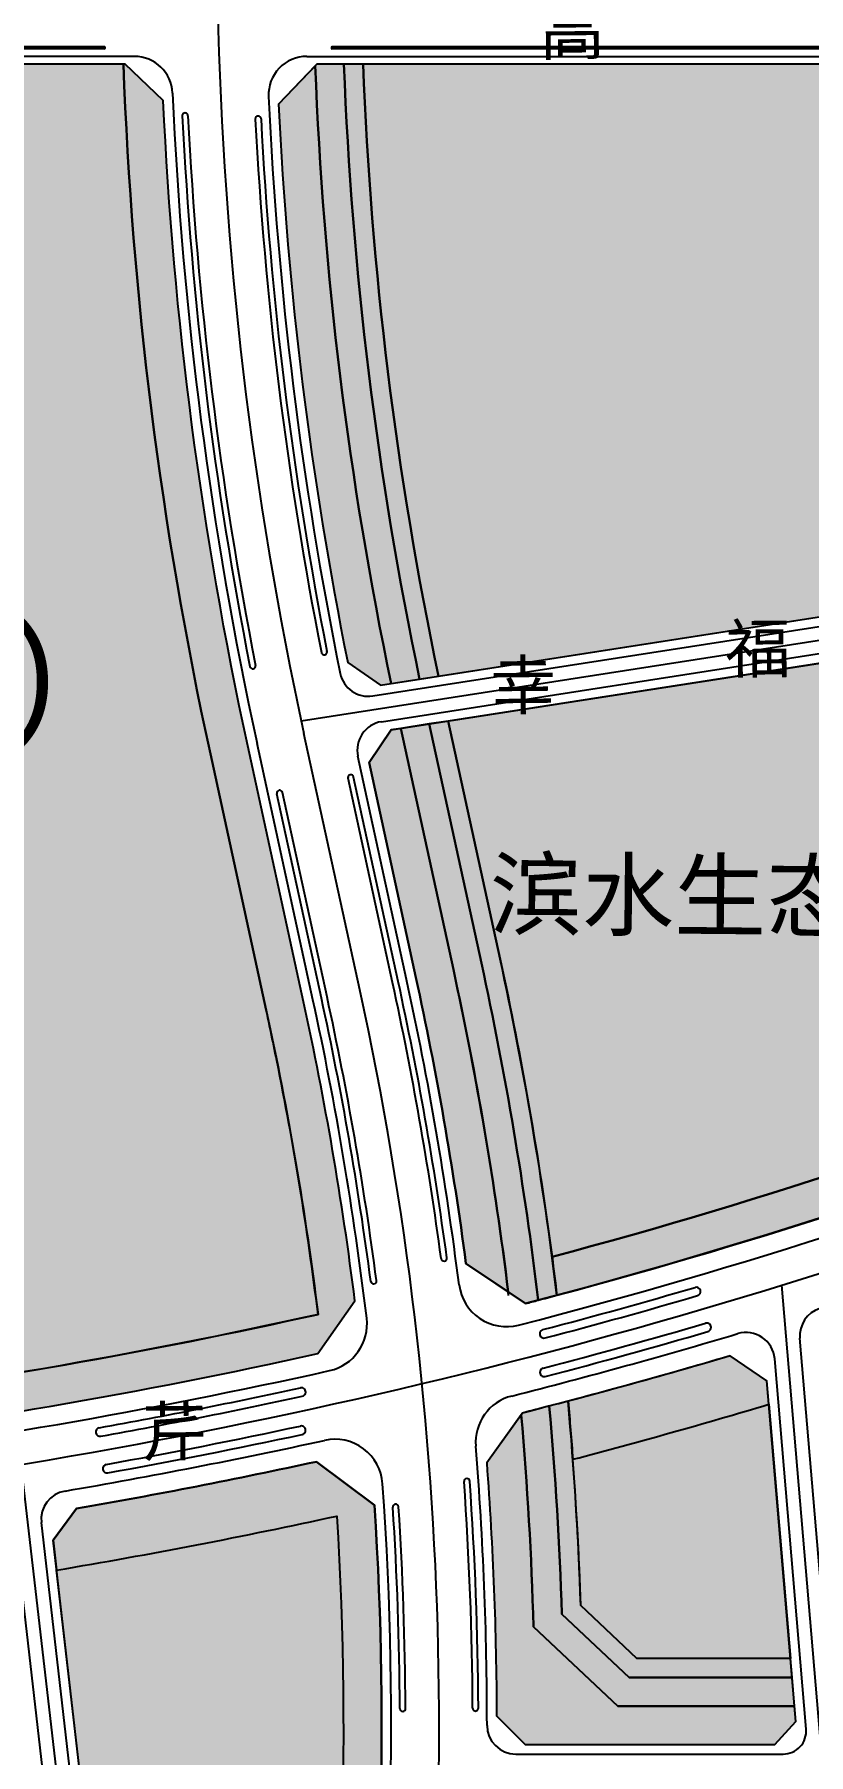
# Model space of a CAD drawing. Extents: x 2442 to 11417, y 1140 to 9206.
# Drawn here: x 4011 to 4415, y 3704 to 4603 of the extents above; entities that cross this region are included whole.
import ezdxf

# ---------------------------------------------------------------- set-up
doc = ezdxf.new("R2010")
doc.units = 0
doc.header["$LTSCALE"] = 1000
doc.header["$MEASUREMENT"] = 0
doc.linetypes.add('DASHDOT', pattern=[25.4, 12.7, -6.35, 0, -6.35])
for name, color, linetype in [('DIM2', 5, 'Continuous'), ('FGX', 212, 'Continuous'), ('RD-中线', 7, 'DASHDOT'), ('RD-侧石线', 5, 'Continuous'), ('RD-红线', 1, 'Continuous'), ('RD-绿线', 3, 'Continuous'), ('YD-A31', 231, 'Continuous'), ('YD-B1', 240, 'Continuous'), ('YD-B2', 12, 'Continuous'), ('YD-E1', 131, 'Continuous'), ('YD-G1', 100, 'Continuous'), ('YD-G2', 94, 'Continuous'), ('YD-R2', 50, 'Continuous'), ('路名', 7, 'Continuous')]:
    doc.layers.add(name, color=color, linetype=linetype)
doc.styles.add('黑体', font='simhei.ttf')

msp = doc.modelspace()

# ---------------------------------------------------------------- hatches: boundary and pattern name
at = {"layer": 'YD-A31'}
msp.add_hatch(color=256, dxfattribs=at).paths.add_polyline_path([(4057.457015664057, 4587.616861819818), (3659.186792811452, 4587.61686181746), (3639.194554564418, 4568.176874188723, -0.01819516481727443), (3625.074842388854, 4349.197797930443), (3582.833538010555, 3931.461159022109), (3625.105280268719, 3931.859216208905), (3625.73166983243, 3865.33968302727, 0.0456264001239798), (4159.027055935872, 3934.244108431812, 0.01910047331727653), (4137.496531633828, 4066.926865055046, 0.002203088535694276), (4134.362494410832, 4082.116585676935, 0.001618776703882689), (4131.974429779491, 4093.259725606758), (4102.81886801019, 4227.18718957635, -0.04460732958945104)])
at = {"layer": 'YD-B1'}
h = msp.add_hatch(color=256, dxfattribs=at)
edge = h.paths.add_edge_path()
edge.add_arc((3515.618418777429, 6815.785636090249), 3057.49999999838, 284.7114427095236, 286.7042830062973)
edge.add_line((4394.442121799924, 3887.309044243928), (4405.701443959479, 3754.486787866798))
edge.add_line((4405.701443959484, 3754.486787866332), (4325.453795452318, 3754.486787866592))
edge.add_line((4325.453795452318, 3754.486787866592), (4296.191988845383, 3782.122139556438))
edge.add_arc((2412.253109291891, 3718.882135669451), 1884.999999996016, 1.922581100627594, 4.248258148421268)
at = {"layer": 'YD-B2'}
h = msp.add_hatch(color=256, dxfattribs=at)
edge = h.paths.add_edge_path()
edge.add_arc((3515.61841876094, 6815.7856360859), 3057.499999998131, 279.5426475192816, 282.3355606535707)
edge.add_arc((2412.253109286412, 3718.88213567033), 1760.000000001362, -8.322149689432308, 3.5830440089428066, ccw=False)
edge.add_line((4153.720149454799, 3464.141977838313), (4153.60060563355, 3464.051855914966))
edge.add_line((4153.600605633492, 3464.051855914966), (4032.076948448293, 3481.686948558774))
edge.add_line((4032.076948448354, 3481.686948558774), (4019.370121051466, 3498.568697452102))
edge.add_arc((2412.25310929678, 3718.882135669498), 1622.147681479915, 352.1941982559426, 359.2657776525994)
edge.add_line((4034.267602995349, 3698.095535120769), (4022.495940614474, 3800.593863108892))
at = {"layer": 'YD-E1'}
for points in [[(4172.536215629698, 4587.616861820751), (4158.387149141301, 4587.616861820132), (4157.558519994291, 4586.747285515277, 0.0419816605958024), (4197.21982168182, 4263.970326793389), (4212.06104086405, 4266.282091871186, -0.04212089091602199)], [(4217.117777011525, 4242.780348563204), (4202.269940468101, 4240.467552722216), (4229.685868446184, 4114.531179569783, -0.02298922274329215), (4258.334836703785, 3945.999408683566), (4267.383456719446, 3939.919579106418, 0.0005729681835283052), (4273.972594841413, 3941.650080199913, 0.02381984542695923), (4244.342584245614, 4117.721897667235)], [(4279.763102845041, 3886.308011700184, -0.001188676897520007), (4265.82571481308, 3882.707856186641), (4265.111940707098, 3881.713799765347, -0.01490451912848998), (4271.521824627505, 3771.034260837735), (4315.51453847855, 3729.486787866847), (4407.820690098295, 3729.486787868287), (4406.549142414959, 3744.486787867486), (4321.478092662433, 3744.486787867063), (4286.330954600384, 3777.680347453949, 0.01451319444744573)]]:
    msp.add_hatch(color=256, dxfattribs=at).paths.add_polyline_path(points)
at = {"layer": 'YD-G1'}
for points in [[(4157.558519994353, 4586.747285514813), (4138.410315330815, 4566.652861936311, 0.03754362410670207), (4174.551289940016, 4274.9555332748), (4191.567125529298, 4263.089825980061), (4197.219821681825, 4263.970326792924, -0.0419816605958024)], [(4212.061040864102, 4266.282091871652), (4221.955360946744, 4267.823295687575, -0.04213905362736277), (4182.543552609688, 4587.616861820807), (4172.536215629698, 4587.616861820751, 0.0421208909159626)], [(4273.972594841471, 3941.650080199914, 0.0008493784105008415), (4283.733111594804, 3944.243181474291, 0.02363206181802507), (4254.113728112297, 4119.849043062747), (4227.016334707096, 4244.322212457972), (4217.117777011699, 4242.780348563206), (4244.342584245918, 4117.721897665841, -0.02381984542677008)], [(4202.269940468275, 4240.467552722218), (4197.294096901494, 4239.692482881269), (4185.663543173005, 4222.727109134168), (4210.14358071332, 4110.276888775041, -0.02062357338764502), (4236.277845508499, 3960.819651685017), (4258.334836703785, 3945.999408683566, 0.02298922274335652), (4229.685868446062, 4114.531179570248)], [(4405.701443959533, 3754.486787867264), (4325.453795451798, 3754.486787866121), (4296.191988845378, 3782.122139556904, 0.01418945987720622), (4289.57150209491, 3888.884053390464, -0.0008374109688746396), (4279.763102844978, 3886.308011700649, -0.01451319444750869), (4286.330954600384, 3777.680347453949), (4321.478092662614, 3744.486787866599), (4406.549142415017, 3744.486787867487)], [(4271.521824627505, 3771.034260837735, 0.01490451912848998), (4265.111940707098, 3881.713799765347), (4247.090795458933, 3856.616174335141, -0.01797797623866813), (4252.244710853538, 3724.441467229155), (4267.244642388046, 3709.486787866925), (4397.51608700981, 3709.486787868134), (4408.502484181457, 3721.443903294134), (4407.820690098237, 3729.486787868287), (4315.514538478845, 3729.486787866384)]]:
    msp.add_hatch(color=256, dxfattribs=at).paths.add_polyline_path(points)
at = {"layer": 'YD-G2'}
for points in [[(4122.361155743059, 4231.441480370626, -0.04214966606295733), (4078.25539654764, 4568.533606808019), (4058.276418129213, 4587.616861820342), (4057.457015664173, 4587.616861819819, 0.04460732958944938), (4102.81886801019, 4227.18718957635), (4131.974429781738, 4093.259725597, -0.02292402563229012), (4159.027055935814, 3934.244108431811, -0.04963469878293929), (3578.521658993226, 3863.955791336897), (3596.698275860084, 3844.391635493696, 0.04775161387434537), (4158.913656457469, 3913.729901413661), (4178.307400887757, 3941.260729788074, 0.02227697291080162), (4151.516717514733, 4097.514016390348)], [(4599.47068316438, 4047.930777366781), (4611.698498751766, 4070.90771613269), (4611.008329962457, 4074.002057386596, -0.02945579598360335), (4281.212219975627, 3964.273338808104, -0.002677494958868066), (4283.733111594804, 3944.243181474291, 0.02797200751077309)], [(4393.411435535327, 3899.467686952131), (4374.211072695143, 3912.584832731744, -0.007258458406195184), (4289.571502094857, 3888.884053389998, -0.004040849224458746), (4292.073954190699, 3858.51949123368, 0.008695625321384117), (4394.442121799924, 3887.309044243928)], [(4188.49636352326, 3834.467177016694), (4158.24256900101, 3857.274109741651, -0.01053629194076108), (4033.026529815008, 3832.826518598634), (4020.68802764202, 3816.335739730375), (4022.495940614474, 3800.593863108892, 0.01218698577281421), (4168.812778886571, 3828.873622335612, -0.05199298154606402), (4153.720149454572, 3464.141977837845), (4176.30911821574, 3481.171392612087, 0.04977270714361529)]]:
    msp.add_hatch(color=256, dxfattribs=at).paths.add_polyline_path(points)
at = {"layer": 'YD-R2'}
for points in [[(4500.804397514217, 4568.096516282139), (4476.450536015749, 4587.616861821895), (4182.54355260963, 4587.616861820806, 0.04213905362736203), (4221.955360946744, 4267.823295687575), (4541.345395303631, 4317.573570150369), (4552.901271003482, 4334.522487251959)], [(4564.667728172073, 4281.768096746345), (4546.581060223514, 4294.099697954493), (4227.016334707158, 4244.322212457507), (4254.113728112297, 4119.849043062747, -0.02095324104856154), (4281.212219975627, 3964.273338808104, 0.02945579598360336), (4611.008329962457, 4074.002057386596)]]:
    msp.add_hatch(color=256, dxfattribs=at).paths.add_polyline_path(points)

# ---------------------------------------------------------------- linework, layer by layer
at = {"layer": 'FGX'}
for points in [[(4122.361155743059, 4231.441480370626, -0.04214966606295733), (4078.25539654764, 4568.533606808019), (4058.276418129213, 4587.616861820342), (4057.457015664173, 4587.616861819819, 0.04460732958944938), (4102.81886801019, 4227.18718957635), (4131.974429781738, 4093.259725597, -0.02292402563229012), (4159.027055935814, 3934.244108431811, -0.04963469878293929), (3578.521658993226, 3863.955791336897), (3596.698275860084, 3844.391635493696, 0.04775161387434537), (4158.913656457469, 3913.729901413661), (4178.307400887757, 3941.260729788074, 0.02227697291080162), (4151.516717514733, 4097.514016390348), (4122.361155743059, 4231.441480370626, -0.04214966606295733)], [(4057.457015664057, 4587.616861819818), (3659.186792811452, 4587.61686181746), (3639.194554564418, 4568.176874188723, -0.01819516481727443), (3625.074842388854, 4349.197797930443), (3582.833538010555, 3931.461159022109), (3625.105280268719, 3931.859216208905), (3625.73166983243, 3865.33968302727, 0.0456264001239798), (4159.027055935872, 3934.244108431812, 0.01910047331727653), (4137.496531633828, 4066.926865055046, 0.002203088535694276), (4134.362494410832, 4082.116585676935, 0.001618776703882689), (4131.974429779491, 4093.259725606758), (4102.81886801019, 4227.18718957635, -0.04460732958945104), (4057.457015664057, 4587.616861819818)], [(4157.558519994353, 4586.747285514813), (4138.410315330815, 4566.652861936311, 0.03754362410670207), (4174.551289940016, 4274.9555332748), (4191.567125529298, 4263.089825980061), (4197.219821681825, 4263.970326792924, -0.0419816605958024), (4157.558519994353, 4586.747285514813)], [(4172.536215629698, 4587.616861820751), (4158.387149141301, 4587.616861820132), (4157.558519994291, 4586.747285515277, 0.0419816605958024), (4197.21982168182, 4263.970326793389), (4212.06104086405, 4266.282091871186, -0.04212089091602199), (4172.536215629698, 4587.616861820751)], [(4212.061040864102, 4266.282091871652), (4221.955360946744, 4267.823295687575, -0.04213905362736277), (4182.543552609688, 4587.616861820807), (4172.536215629698, 4587.616861820751, 0.0421208909159626), (4212.061040864102, 4266.282091871652)], [(4500.804397514217, 4568.096516282139), (4476.450536015749, 4587.616861821895), (4182.54355260963, 4587.616861820806, 0.04213905362736203), (4221.955360946744, 4267.823295687575), (4541.345395303631, 4317.573570150369), (4552.901271003482, 4334.522487251959), (4500.804397514217, 4568.096516282139)], [(4564.667728172073, 4281.768096746345), (4546.581060223514, 4294.099697954493), (4227.016334707158, 4244.322212457507), (4254.113728112297, 4119.849043062747, -0.02095324104856154), (4281.212219975627, 3964.273338808104, 0.02945579598360336), (4611.008329962457, 4074.002057386596), (4564.667728172073, 4281.768096746345)], [(4273.972594841471, 3941.650080199914, 0.0008493784105008415), (4283.733111594804, 3944.243181474291, 0.02363206181802507), (4254.113728112297, 4119.849043062747), (4227.016334707096, 4244.322212457972), (4217.117777011699, 4242.780348563206), (4244.342584245918, 4117.721897665841, -0.02381984542677008), (4273.972594841471, 3941.650080199914, 0.0008493784105008415)], [(4202.269940468275, 4240.467552722218), (4197.294096901494, 4239.692482881269), (4185.663543173005, 4222.727109134168), (4210.14358071332, 4110.276888775041, -0.02062357338764502), (4236.277845508499, 3960.819651685017), (4258.334836703785, 3945.999408683566, 0.02298922274335652), (4229.685868446062, 4114.531179570248), (4202.269940468275, 4240.467552722218)], [(4217.117777011525, 4242.780348563204), (4202.269940468101, 4240.467552722216), (4229.685868446184, 4114.531179569783, -0.02298922274329215), (4258.334836703785, 3945.999408683566), (4267.383456719446, 3939.919579106418, 0.0005729681835283052), (4273.972594841413, 3941.650080199913, 0.02381984542695923), (4244.342584245614, 4117.721897667235), (4217.117777011525, 4242.780348563204)], [(4599.47068316438, 4047.930777366781), (4611.698498751766, 4070.90771613269), (4611.008329962457, 4074.002057386596, -0.02945579598360335), (4281.212219975627, 3964.273338808104, -0.002677494958868066), (4283.733111594804, 3944.243181474291, 0.02797200751077309), (4599.47068316438, 4047.930777366781)], [(4393.411435535327, 3899.467686952131), (4374.211072695143, 3912.584832731744, -0.007258458406195184), (4289.571502094857, 3888.884053389998, -0.004040849224458746), (4292.073954190699, 3858.51949123368, 0.008695625321384117), (4394.442121799924, 3887.309044243928), (4393.411435535327, 3899.467686952131)], [(4279.763102845041, 3886.308011700184, -0.001188676897520007), (4265.82571481308, 3882.707856186641), (4265.111940707098, 3881.713799765347, -0.01490451912848998), (4271.521824627505, 3771.034260837735), (4315.51453847855, 3729.486787866847), (4407.820690098295, 3729.486787868287), (4406.549142414959, 3744.486787867486), (4321.478092662433, 3744.486787867063), (4286.330954600384, 3777.680347453949, 0.01451319444744573), (4279.763102845041, 3886.308011700184, -0.001188676897520007)], [(4405.701443959533, 3754.486787867264), (4325.453795451798, 3754.486787866121), (4296.191988845378, 3782.122139556904, 0.01418945987720622), (4289.57150209491, 3888.884053390464, -0.0008374109688746396), (4279.763102844978, 3886.308011700649, -0.01451319444750869), (4286.330954600384, 3777.680347453949), (4321.478092662614, 3744.486787866599), (4406.549142415017, 3744.486787867487), (4405.701443959533, 3754.486787867264)], [(4271.521824627505, 3771.034260837735, 0.01490451912848998), (4265.111940707098, 3881.713799765347), (4247.090795458933, 3856.616174335141, -0.01797797623866813), (4252.244710853538, 3724.441467229155), (4267.244642388046, 3709.486787866925), (4397.51608700981, 3709.486787868134), (4408.502484181457, 3721.443903294134), (4407.820690098237, 3729.486787868287), (4315.514538478845, 3729.486787866384), (4271.521824627505, 3771.034260837735, 0.01490451912848998)], [(4188.49636352326, 3834.467177016694), (4158.24256900101, 3857.274109741651, -0.01053629194076108), (4033.026529815008, 3832.826518598634), (4020.68802764202, 3816.335739730375), (4022.495940614474, 3800.593863108892, 0.01218698577281421), (4168.812778886571, 3828.873622335612, -0.05199298154606402), (4153.720149454572, 3464.141977837845), (4176.30911821574, 3481.171392612087, 0.04977270714361529), (4188.49636352326, 3834.467177016694)]]:
    msp.add_lwpolyline(points, format="xyb", close=True, dxfattribs=at)
for points in [[(4292.073954190757, 3858.519491233681, 0.008695625321384707), (4394.442121799988, 3887.309044243463), (4394.442121799924, 3887.309044243928), (4405.701443959479, 3754.486787866798), (4405.701443959484, 3754.486787866332), (4325.453795452318, 3754.486787866592), (4325.453795452318, 3754.486787866592), (4296.191988845381, 3782.122139556438), (4296.191988845381, 3782.122139556438, 0.01014802879041093), (4292.073954190699, 3858.51949123368)], [(4022.495940614474, 3800.593863108892, 0.01218698577281895), (4168.812778886635, 3828.873622335147), (4168.81277888663, 3828.873622335612, -0.05199298154599355), (4153.720149454795, 3464.141977838779), (4153.720149454799, 3464.141977838313), (4153.60060563355, 3464.051855914966), (4153.600605633492, 3464.051855914966), (4032.076948448295, 3481.686948558774), (4032.076948448354, 3481.686948558774), (4019.370121051465, 3498.568697452102), (4019.370121051523, 3498.568697452103, 0.03086538187447546), (4034.267602995349, 3698.095535120769), (4034.267602995349, 3698.095535120769), (4022.495940614474, 3800.593863108892)]]:
    msp.add_lwpolyline(points, format="xyb", dxfattribs=at)
at = {"layer": 'RD-中线'}
for points in [[(4144.812187208363, 3111.533819686681), (4196.496639344776, 3414.620693076043, 0.09610788171275121), (4180.830149113908, 4103.895452582926), (4151.67458734235, 4237.822916563206, -0.09651423076798844), (4134.991376803147, 4998.803108492839), (4161.256731532836, 5151.344939767523, 0.09115950292658971), (4155.901769830074, 5625.053671814245), (4116.172871819057, 5828.210750753255, -0.0481258101556819), (4023.410994879985, 6782.08241510898), (4022.883254925739, 7471.482197197382)], [(2923.503091170869, 3823.981190618435), (3472.53151490199, 3816.095065594054, 0.1250792843791199), (4909.914089057045, 4159.483773761713), (5882.892624490885, 4669.457301993647, -0.03780887767031432), (6298.908532245356, 4848.881694417151), (6889.242938805907, 5052.146000004884)], [(2923.503091170869, 3823.981190618435), (3472.53151490199, 3816.095065594054, 0.1250792843791196), (4909.914089057045, 4159.483773761713), (5882.89262453531, 4669.457302016891, -0.03780887767031432), (6298.908532245356, 4848.881694417151), (6889.242938805907, 5052.146000004884)], [(4003.008462378079, 3469.737673925, 0.03553242138024374), (4022.258635767836, 3697.486787864419), (4004.074752895147, 3855.817661659632)]]:
    msp.add_lwpolyline(points, format="xyb", dxfattribs=at)
for points in [[(4150.231629890768, 4244.506432882812), (4574.627235560532, 4310.613059863509)], [(4422.576363537297, 3697.4867878673), (4401.215093574854, 3949.478163125837)]]:
    msp.add_lwpolyline(points, dxfattribs=at)
at = {"layer": 'RD-侧石线'}
for p, q in [((4063.101556667931, 4591.616861820334), (3655.294694418793, 4591.616861818559)), ((4153.192866208181, 4591.61686182066), (4483.626059344004, 4591.616861822018)), ((4156.402289447915, 4098.577589089498), (4127.246727676242, 4232.505053069777)), ((4205.258008780074, 4109.213316076355), (4179.845624932434, 4225.946313679262))]:
    msp.add_line(p, q, dxfattribs=at)
at = {"layer": 'RD-侧石线', "linetype": 'ByBlock'}
for p, q in [((4187.612638265215, 4257.413554776858), (4545.401917043553, 4313.14514594805)), ((4192.193682784749, 4243.958303599459), (4550.38332016928, 4299.752257238625)), ((4428.076765148995, 3715.473185039506), (4410.590623943093, 3921.751031733612)), ((4413.854707794178, 3717.500390695732), (4397.443543457128, 3911.0971140248)), ((4015.253253936868, 3697.132999636772), (4000.946212128869, 3821.707406915721)), ((4029.263906200846, 3697.841546057811), (4014.610235305157, 3825.434125347541)), ((4262.253010475084, 3704.486787866783), (4401.897592368454, 3704.486787867478))]:
    msp.add_line(p, q, dxfattribs=at)
at = {"layer": 'RD-侧石线'}
for centre, radius, start, end in [((4063.101641505113, 4571.616861820638), 20, 2.52092630406539, 90.00031620151071), ((4153.192866208296, 4571.616861820557), 20.00000000001125, 90.0000000005211, 182.6376564998787), ((6096.132216764767, 4661.124850626614), 2015.000000000292, 182.5209263040654, 192.2814788264297), ((6096.132216767503, 4661.12485062664), 1965.000000002981, 182.6376564998787, 191.5036746601037), ((4185.303980317671, 4272.234826601927), 15, 191.5036746601037, 278.8536160271266), ((4194.50234073217, 4229.13703177532), 15, 98.85361602712655, 192.2814788264297), ((2412.253109286868, 3718.882135671266), 1835.000000000942, 7.22607727710336, 12.28147882642965), ((2412.253109288318, 3718.882135671745), 1784.999999999368, 6.865036543225434, 12.28147882642965), ((4257.480161743923, 3952.841800750077), 25, 187.2260772771033, 284.5272734973453), ((4159.634732801102, 3929.256710674725), 25, 282.5773246142954, 6.865036543225434), ((4266.317961129258, 3867.352756220326), 25, 104.2845514353097, 184.5783869266818), ((3515.618418900554, 6815.785635426432), 3017.499999323735, 279.756546700061, 282.3778078374277), ((4167.799653342714, 3844.007399534027), 24.99999999997255, 4.076819631532208, 102.3778078374277), ((2412.253109286985, 3718.882135671267), 1835.000000000859, 0.01872648686380552, 4.578386926681789), ((4029.512278903847, 3827.145585714079), 15, 99.75654670006101, 186.5515647824699), ((2412.253109285999, 3718.882135670792), 1785.000000001771, 352.1939823792117, 4.076819631532208), ((4262.253010475029, 3719.486787866861), 15, 180.0187264868638, 270.0000000005211)]:
    msp.add_arc(centre, radius, start, end, dxfattribs=at)
at = {"layer": 'RD-侧石线', "linetype": 'ByBlock'}
for centre, radius, start, end in [((3515.618418763759, 6815.785636089186), 2982.50000000048, 284.5272734973453, 291.4329084017579), ((4425.53701822537, 3923.018035268154), 15, 107.460942451788, 184.8453703680207), ((3515.618418761966, 6815.785636088238), 3017.49999999976, 284.2845514353098, 286.6104250302013), ((4382.497149174917, 3909.830110489328), 15, 4.845370368020729, 106.6104250302013), ((3515.618418763066, 6815.785636088714), 2982.499999999974, 271.4601399189964, 282.5773246142954), ((4401.897592368372, 3716.486787867633), 12, 270.0000000005211, 4.845370368020729)]:
    msp.add_arc(centre, radius, start, end, dxfattribs=at)
at = {"layer": 'RD-红线'}
for points in [[(4158.913656457469, 3913.729901413661), (4178.307400887757, 3941.260729788074, 0.0222769729108689), (4151.516717514553, 4097.514016390812), (4122.361155743059, 4231.441480370626, -0.04214966606295733), (4078.25539654764, 4568.533606808019), (4058.276418129451, 4587.616861819878), (3659.186792811792, 4587.616861818394), (3639.194554564418, 4568.176874188723, -0.0181951648173911), (3625.074842388694, 4349.197797929044), (3576.254216686732, 3866.396322210921), (3596.698275860084, 3844.391635493696, 0.04775161387434537)], [(4158.387149142054, 4587.616861820605), (4138.410315330815, 4566.652861936311, 0.03754362410670291), (4174.551289940075, 4274.955533274801), (4191.567125528827, 4263.089825980521), (4541.34539530352, 4317.573570149902), (4552.901271003415, 4334.52248725289), (4500.804397514396, 4568.096516281676), (4476.450536015454, 4587.616861822358)], [(4599.47068316438, 4047.930777366781, -0.0293955243246659), (4267.383456719446, 3939.919579106418), (4236.277845508499, 3960.819651685017, 0.02062357338764502), (4210.14358071332, 4110.276888775041), (4185.663543172888, 4222.727109134166), (4197.294096901032, 4239.692482880799), (4546.581060223805, 4294.099697954495), (4564.667728171902, 4281.768096745878), (4611.698498751708, 4070.907716132689)], [(4374.211072695143, 3912.584832731744, -0.009284684832636936), (4265.825714813021, 3882.707856186641), (4247.090795458933, 3856.616174335141, -0.01797797623866813), (4252.244710853538, 3724.441467229155), (4267.244642388285, 3709.486787866462), (4397.516087009524, 3709.486787867666), (4408.502484181521, 3721.443903293669), (4393.41143553539, 3899.467686951666)]]:
    msp.add_lwpolyline(points, format="xyb", close=True, dxfattribs=at)
msp.add_lwpolyline([(4153.615953979477, 3464.049628616058), (4032.076948448062, 3481.686948558771), (4019.370121051459, 3498.568697452568, 0.03086538187447457), (4034.267602995349, 3698.095535120769), (4020.688027642023, 3816.33573972991), (4033.026529815008, 3832.826518598634, 0.01053629194076109), (4158.24256900101, 3857.274109741651), (4188.49636352326, 3834.467177016694, -0.04977270714361529), (4176.30911821574, 3481.171392612087), (4153.720149454572, 3464.141977837845)], format="xyb", dxfattribs=at)
at = {"layer": 'RD-绿线'}
for p, q in [((4047.433932756578, 4596.616861819318), (3665.724005794535, 4596.616861816285)), ((4047.433932756596, 4595.616861819033), (3665.724005794553, 4595.616861816)), ((4469.425112814888, 4596.616861822109), (4166.4927417545, 4596.616861820096)), ((4469.425112814904, 4595.616861821824), (4166.492741754517, 4595.616861819812)), ((4163.730647353175, 4100.172948136589), (4140.481630351915, 4206.968416917333)), ((4197.929650885697, 4107.617957027485), (4174.680633884498, 4214.413425807765)), ((4200.860994045679, 4108.256100646518), (4177.611977044475, 4215.051569427264)), ((4160.799304193195, 4099.534804517555), (4137.550287192054, 4206.330273297835))]:
    msp.add_line(p, q, dxfattribs=at)
for centre, radius, start, end in [((4047.433932756587, 4596.116861819176), 0.500000000142251, 270.0000000007295, 90.00000000072953), ((4166.492741754508, 4596.116861819954), 0.500000000142251, 90.00000000072953, 270.0000000007295), ((4089.650123256168, 4560.573329435432), 1.500000000080804, 2.868882946803732, 182.8688829468038), ((6096.132216769372, 4661.124850631108), 2010.500000000982, 182.8688829468038, 191.1357462262648), ((6096.132216768965, 4661.124850631104), 2007.500000000537, 182.8688829468038, 191.1357462262648), ((4127.780928606981, 4558.976887396285), 1.500000000080804, 2.970710417903738, 182.9707104179037), ((6096.132216768681, 4661.12485063017), 1972.500000000075, 182.9707104445665, 191.1357462262648), ((6096.13221676815, 4661.124850631096), 1969.499999999685, 182.9707104445665, 191.1357462262648), ((4162.241494017588, 4280.457446644254), 1.500000000080804, 191.1357462256311, 11.13574622626476), ((4124.956944314521, 4273.118349053622), 1.500000000080804, 191.1357462262648, 11.13574622626476), ((4176.146305464485, 4214.732497617747), 1.500000000080804, 12.28147882663333, 192.2814788266333), ((4139.015958771983, 4206.649345107818), 1.500000000080804, 12.28147882663333, 192.2814788266333), ((2412.253109294235, 3718.88213566542), 1830.500000000061, 7.689260543339195, 12.28147882663333), ((2412.253109294303, 3718.882135664489), 1789.500000000099, 7.469667583425156, 12.28147882663333), ((2412.253109293895, 3718.882135664485), 1792.500000000513, 7.469667583425156, 12.28147882663333), ((2412.253109294947, 3718.88213566403), 1827.499999999623, 7.689260543339195, 12.28147882663333), ((4224.80728360451, 3963.603130250941), 1.499999999903585, 187.6892605433392, 7.689260543339195), ((4188.054366460945, 3951.714468139553), 1.499999999998663, 187.4696675834251, 7.469667556575702), ((3515.618418755172, 6815.785636084971), 2988.000000000378, 284.7511471365688, 286.3317679750527), ((4356.473235617495, 3946.193637304577), 2.249999999918248, 286.3317679750527, 106.3317679518178), ((3515.618418769285, 6815.785636088365), 2992.500000000185, 284.7511471365688, 286.3317679750527), ((3515.618418757087, 6815.785636085455), 3007.500000000215, 284.6555302095359, 286.3317679750527), ((4361.95661290321, 3927.480471523798), 2.249999999918248, 286.3317679549673, 106.3317679750527), ((4276.999789989957, 3924.091760509939), 2.249999999918248, 104.7511471332322, 284.7511471365688), ((3515.618418770624, 6815.785636088379), 3011.999999999819, 284.6555302095359, 286.3317679750527), ((4277.106625110055, 3903.959615512122), 2.249999999918248, 104.6555302095359, 284.6555302095359), ((3515.618418758826, 6815.785636086403), 2988.000000000586, 280.2009982363467, 282.255188545518), ((4150.347323990611, 3893.677785045388), 2.249999999918248, 282.1732622060155, 102.255188545518), ((3515.618418760288, 6815.785636085486), 2992.49999999982, 280.2019901154243, 282.255126952141), ((4045.222830622231, 3872.808533088564), 2.250148867337441, 100.8605678170757, 280.8605678170757), ((3515.61841876807, 6815.785636087423), 3007.499999999983, 280.2052748747398, 282.1732655635113), ((4150.280510587541, 3873.711692131225), 2.249999999918248, 282.1732655635113, 102.1732655635114), ((3515.61841876273, 6815.785636085974), 3011.99999999951, 280.2062539472511, 282.1732655635113), ((4048.897251506554, 3853.656545654036), 2.250146944057811, 100.8605674597652, 280.8605674597652), ((4236.762101690359, 3846.975604141207), 1.499999999989091, 4.015980352427294, 184.0159803524273), ((2412.253109294588, 3718.882135664958), 1827.499999999867, 0.3005899009051085, 4.015980352427294), ((2412.253109294177, 3718.882135665419), 1830.500000000146, 0.3005899009051085, 4.015980352427294), ((4199.572972738835, 3833.637116980921), 1.499999999991766, 3.673636627302244, 183.6736366273022), ((2412.253109294239, 3718.882135664955), 1789.50000000014, 0.3005899009051085, 3.673636627302244), ((2412.253109293786, 3718.882135663553), 1792.500000000669, 0.3005899009051085, 3.673636627302244), ((4203.228462063606, 3728.278186609097), 1.499999999991766, 180.3005899009051, 0.3005899009051085), ((4241.227939118373, 3728.477544474791), 1.499999999991766, 180.3005899009051, 0.3005899275857145)]:
    msp.add_arc(centre, radius, start, end, dxfattribs=at)
at = {"layer": 'YD-E1'}
for p, q in [((4286.330954600384, 3777.680347453949), (4321.478092662672, 3744.4867878666)), ((4271.521824627505, 3771.034260837735), (4315.514538478667, 3729.486787866848))]:
    msp.add_line(p, q, dxfattribs=at)
for points in [[(4197.219821681761, 4263.970326793388, -0.04198166059574078), (4157.558519994411, 4586.747285514813, -0.04196983169681746)], [(4212.061040864044, 4266.282091871652, -0.04212089091596158), (4172.536215629698, 4587.616861820751, -0.04212089091596158)], [(4258.555563909167, 3944.198016290114, 0.02323328651738473), (4229.685868446184, 4114.531179569783), (4202.269940468275, 4240.467552722218)], [(4273.972594841413, 3941.650080199913, 0.02381984542676887), (4244.342584245918, 4117.721897665841), (4217.117777011641, 4242.780348563205)], [(4279.763102844978, 3886.308011700649, -0.01451319444750817), (4286.330954600384, 3777.680347453949)], [(4265.111940707098, 3881.713799765347, -0.01490451912848999), (4271.521824627505, 3771.034260837735)]]:
    msp.add_lwpolyline(points, format="xyb", dxfattribs=at)
for points in [[(4321.478092662672, 3744.4867878666), (4406.549142415075, 3744.486787867487)], [(4315.514538478667, 3729.486787866848), (4407.820690098357, 3729.486787867822)]]:
    msp.add_lwpolyline(points, dxfattribs=at)

# ---------------------------------------------------------------- texts
at = {"layer": 'DIM2', "style": '黑体'}
for s, height, rotation, p in [('高职(510)', 52.91999999999999, 359.4515600111454, (3703.694384771046, 4244.705081188433)), ('滨水生态居住', 35.27999999999999, 359.4515600111367, (4248.584342725819, 4136.481803494878))]:
    msp.add_text(s, height=height, rotation=rotation, dxfattribs=at).set_placement(p)
at = {"layer": '路名', "style": '黑体'}
for s, p in [('高', (4274.793759865972, 4592.474008695523)), ('福', (4371.774174581506, 4269.563691123748)), ('幸', (4249.235070078728, 4250.47620114107)), ('芹', (4067.145109274978, 3860.378040304493))]:
    msp.add_text(s, height=25, rotation=0.5484399892900174, dxfattribs=at).set_placement(p)

doc.saveas('drawing.dxf')
